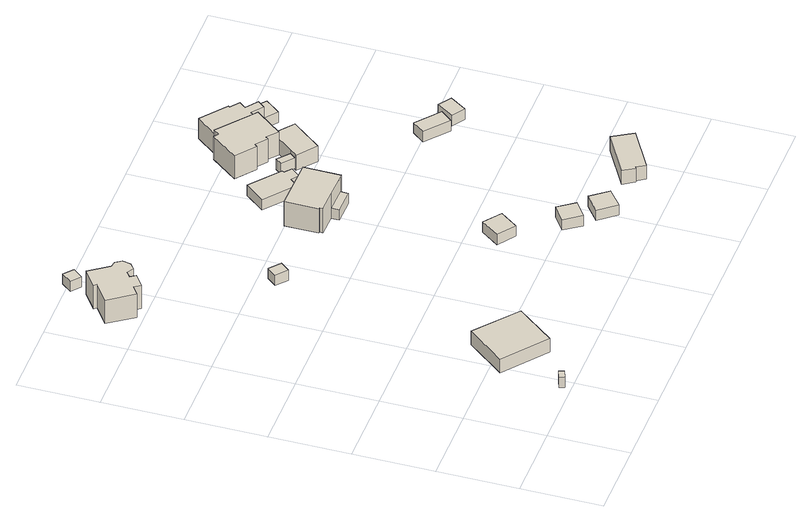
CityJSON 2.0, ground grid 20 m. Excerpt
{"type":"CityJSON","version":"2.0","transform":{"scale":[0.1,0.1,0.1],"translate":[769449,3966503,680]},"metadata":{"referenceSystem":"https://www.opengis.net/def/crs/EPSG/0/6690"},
"CityObjects":{
"building1":{"type":"Building","attributes":{"class":"3001","measuredHeight":2.6,"BuildingDetails.prefecture":"20","BuildingDetails.city":"20209","BuildingDetails.surveyYear":2018},"geometry":[{"type":"Solid","lod":"1","boundaries":[[[[0,1,2,3]],[[2,4,5,3]],[[1,6,4,2]],[[0,7,6,1]],[[3,5,7,0]],[[4,6,7,5]]]]}]},
"building2":{"type":"Building","attributes":{"class":"3001","usage":"422","measuredHeight":5.9,"BuildingDetails.prefecture":"20","BuildingDetails.city":"20209","BuildingDetails.surveyYear":2018},"geometry":[{"type":"Solid","lod":"1","boundaries":[[[[8,9,10,11]],[[10,12,13,11]],[[9,14,12,10]],[[8,15,14,9]],[[11,13,15,8]],[[12,14,15,13]]]]}]},
"building3":{"type":"Building","attributes":{"class":"3001","usage":"411","measuredHeight":7.4,"BuildingDetails.prefecture":"20","BuildingDetails.city":"20209","BuildingDetails.surveyYear":2018},"geometry":[{"type":"Solid","lod":"1","boundaries":[[[[16,17,18,19,20,21,22,23,24,25,26,27,28,29,30]],[[29,31,32,30]],[[28,33,31,29]],[[27,34,33,28]],[[26,35,34,27]],[[25,36,35,26]],[[24,37,36,25]],[[23,38,37,24]],[[22,39,38,23]],[[21,40,39,22]],[[20,41,40,21]],[[19,42,41,20]],[[18,43,42,19]],[[17,44,43,18]],[[16,45,44,17]],[[30,32,45,16]],[[31,33,34,35,36,37,38,39,40,41,42,43,44,45,32]]]]}]},
"building4":{"type":"Building","attributes":{"class":"3001","usage":"411","measuredHeight":2.8,"BuildingDetails.prefecture":"20","BuildingDetails.city":"20209","BuildingDetails.surveyYear":2018},"geometry":[{"type":"Solid","lod":"1","boundaries":[[[[46,47,48,49]],[[48,50,51,49]],[[47,52,50,48]],[[46,53,52,47]],[[49,51,53,46]],[[50,52,53,51]]]]}]},
"building5":{"type":"Building","attributes":{"class":"3001","usage":"451","measuredHeight":2,"BuildingDetails.prefecture":"20","BuildingDetails.city":"20209","BuildingDetails.surveyYear":2018},"geometry":[{"type":"Solid","lod":"1","boundaries":[[[[54,55,56,57]],[[56,58,59,57]],[[55,60,58,56]],[[54,61,60,55]],[[57,59,61,54]],[[58,60,61,59]]]]}]},
"building6":{"type":"Building","attributes":{"class":"3001","usage":"451","measuredHeight":2.7,"BuildingDetails.prefecture":"20","BuildingDetails.city":"20209","BuildingDetails.surveyYear":2018},"geometry":[{"type":"Solid","lod":"1","boundaries":[[[[62,63,64,65]],[[64,66,67,65]],[[63,68,66,64]],[[62,69,68,63]],[[65,67,69,62]],[[66,68,69,67]]]]}]},
"building7":{"type":"Building","attributes":{"class":"3001","usage":"411","measuredHeight":8.8,"BuildingDetails.prefecture":"20","BuildingDetails.city":"20209","BuildingDetails.surveyYear":2018},"geometry":[{"type":"Solid","lod":"1","boundaries":[[[[70,71,72,73,74,75,76,77]],[[76,78,79,77]],[[75,80,78,76]],[[74,81,80,75]],[[73,82,81,74]],[[72,83,82,73]],[[71,84,83,72]],[[70,85,84,71]],[[77,79,85,70]],[[78,80,81,82,83,84,85,79]]]]}]},
"building8":{"type":"Building","attributes":{"class":"3003","usage":"411","measuredHeight":4.5,"BuildingDetails.prefecture":"20","BuildingDetails.city":"20209","BuildingDetails.surveyYear":2018},"geometry":[{"type":"Solid","lod":"1","boundaries":[[[[86,87,72,71]],[[72,88,89,71]],[[87,90,88,72]],[[86,91,90,87]],[[71,89,91,86]],[[88,90,91,89]]]]}]},
"building9":{"type":"Building","attributes":{"class":"3003","usage":"422","measuredHeight":2.2,"BuildingDetails.prefecture":"20","BuildingDetails.city":"20209","BuildingDetails.surveyYear":2018},"geometry":[{"type":"Solid","lod":"1","boundaries":[[[[92,93,94,95]],[[94,96,97,95]],[[93,98,96,94]],[[92,99,98,93]],[[95,97,99,92]],[[96,98,99,97]]]]}]},
"building10":{"type":"Building","attributes":{"class":"3001","usage":"411","measuredHeight":3.1,"BuildingDetails.prefecture":"20","BuildingDetails.city":"20209","BuildingDetails.surveyYear":2018},"geometry":[{"type":"Solid","lod":"1","boundaries":[[[[100,101,102,103,104,105,106,107]],[[106,108,109,107]],[[105,110,108,106]],[[104,111,110,105]],[[103,112,111,104]],[[102,113,112,103]],[[101,114,113,102]],[[100,115,114,101]],[[107,109,115,100]],[[108,110,111,112,113,114,115,109]]]]}]},
"building11":{"type":"Building","attributes":{"class":"3003","usage":"422","measuredHeight":3.9,"BuildingDetails.prefecture":"20","BuildingDetails.city":"20209","BuildingDetails.surveyYear":2018},"geometry":[{"type":"Solid","lod":"1","boundaries":[[[[116,117,118,119]],[[118,120,121,119]],[[117,122,120,118]],[[116,123,122,117]],[[119,121,123,116]],[[120,122,123,121]]]]}]},
"building12":{"type":"Building","attributes":{"class":"3003","usage":"411","measuredHeight":2.8,"BuildingDetails.prefecture":"20","BuildingDetails.city":"20209","BuildingDetails.surveyYear":2018},"geometry":[{"type":"Solid","lod":"1","boundaries":[[[[124,125,126,127]],[[126,128,129,127]],[[125,130,128,126]],[[124,131,130,125]],[[127,129,131,124]],[[128,130,131,129]]]]}]},
"building13":{"type":"Building","attributes":{"class":"3001","usage":"411","measuredHeight":7.9,"BuildingDetails.prefecture":"20","BuildingDetails.city":"20209","BuildingDetails.surveyYear":2018},"geometry":[{"type":"Solid","lod":"1","boundaries":[[[[132,133,134,135,136,137,138,139,140,141,142]],[[141,143,144,142]],[[140,145,143,141]],[[139,146,145,140]],[[138,147,146,139]],[[137,148,147,138]],[[136,149,148,137]],[[135,150,149,136]],[[134,151,150,135]],[[133,152,151,134]],[[132,153,152,133]],[[142,144,153,132]],[[143,145,146,147,148,149,150,151,152,153,144]]]]}]},
"building14":{"type":"Building","attributes":{"class":"3001","usage":"411","measuredHeight":4.9,"BuildingDetails.prefecture":"20","BuildingDetails.city":"20209","BuildingDetails.surveyYear":2018},"geometry":[{"type":"Solid","lod":"1","boundaries":[[[[154,155,156,157,158,159]],[[158,160,161,159]],[[157,162,160,158]],[[156,163,162,157]],[[155,164,163,156]],[[154,165,164,155]],[[159,161,165,154]],[[160,162,163,164,165,161]]]]}]},
"building15":{"type":"Building","attributes":{"class":"3001","usage":"452","measuredHeight":4.6,"BuildingDetails.prefecture":"20","BuildingDetails.city":"20209","BuildingDetails.surveyYear":2018},"geometry":[{"type":"Solid","lod":"1","boundaries":[[[[166,167,168,169,170,171]],[[170,172,173,171]],[[169,174,172,170]],[[168,175,174,169]],[[167,176,175,168]],[[166,177,176,167]],[[171,173,177,166]],[[172,174,175,176,177,173]]]]}]},
"building16":{"type":"Building","attributes":{"class":"3001","usage":"411","measuredHeight":6.5,"BuildingDetails.prefecture":"20","BuildingDetails.city":"20209","BuildingDetails.surveyYear":2018},"geometry":[{"type":"Solid","lod":"1","boundaries":[[[[178,179,180,181,182,183,184,185,186,187,188]],[[187,189,190,188]],[[186,191,189,187]],[[185,192,191,186]],[[184,193,192,185]],[[183,194,193,184]],[[182,195,194,183]],[[181,196,195,182]],[[180,197,196,181]],[[179,198,197,180]],[[178,199,198,179]],[[188,190,199,178]],[[189,191,192,193,194,195,196,197,198,199,190]]]]}]},
"building17":{"type":"Building","attributes":{"class":"3003","usage":"411","measuredHeight":2.9,"BuildingDetails.prefecture":"20","BuildingDetails.city":"20209","BuildingDetails.surveyYear":2018},"geometry":[{"type":"Solid","lod":"1","boundaries":[[[[200,201,202,203]],[[202,204,205,203]],[[201,206,204,202]],[[200,207,206,201]],[[203,205,207,200]],[[204,206,207,205]]]]}]},
"building18":{"type":"Building","attributes":{"class":"3001","usage":"411","measuredHeight":2.7,"BuildingDetails.prefecture":"20","BuildingDetails.city":"20209","BuildingDetails.surveyYear":2018},"geometry":[{"type":"Solid","lod":"1","boundaries":[[[[208,209,210,211,212,213,214]],[[213,215,216,214]],[[212,217,215,213]],[[211,218,217,212]],[[210,219,218,211]],[[209,220,219,210]],[[208,221,220,209]],[[214,216,221,208]],[[215,217,218,219,220,221,216]]]]}]},
"building19":{"type":"Building","attributes":{"class":"3001","usage":"411","measuredHeight":3.1,"BuildingDetails.prefecture":"20","BuildingDetails.city":"20209","BuildingDetails.surveyYear":2018},"geometry":[{"type":"Solid","lod":"1","boundaries":[[[[222,223,224,225]],[[224,226,227,225]],[[223,228,226,224]],[[222,229,228,223]],[[225,227,229,222]],[[226,228,229,227]]]]}]}
},
"vertices":[
[141,4,35],[136,17,35],[158,25,35],[162,12,35],[158,25,65],[162,12,65],[136,17,65],[141,4,65],
[248,75,38],[142,159,38],[218,254,38],[323,169,38],[218,254,77],[323,169,77],[142,159,77],[248,75,77],
[150,1042,59],[135,1031,59],[118,1041,59],[105,1031,59],[115,1017,59],[84,995,59],[73,1011,59],[51,995,59],[7,1057,59],[55,1091,59],[50,1098,59],[94,1130,59],[129,1081,59],[144,1079,59],[155,1063,59],[144,1079,127],[155,1063,127],[129,1081,127],[94,1130,127],[50,1098,127],[55,1091,127],[7,1057,127],[51,995,127],[73,1011,127],[84,995,127],[115,1017,127],[105,1031,127],[118,1041,127],[135,1031,127],[150,1042,127],
[112,1147,62],[89,1166,62],[109,1191,62],[132,1171,62],[109,1191,92],[132,1171,92],[89,1166,92],[112,1147,92],
[290,712,54],[263,735,54],[282,758,54],[309,735,54],[282,758,84],[309,735,84],[263,735,84],[290,712,84],
[622,278,37],[579,310,37],[612,355,37],[655,323,37],[612,355,67],[655,323,67],[579,310,67],[622,278,67],
[602,688,56],[594,688,56],[530,689,56],[475,690,56],[475,699,56],[471,699,56],[472,782,56],[603,780,56],[472,782,127],[603,780,127],[471,699,127],[475,699,127],[475,690,127],[530,689,127],[594,688,127],[602,688,127],
[593,668,56],[530,669,56],[530,689,86],[594,688,86],[530,669,86],[593,668,86],
[720,149,24],[690,191,24],[730,220,24],[760,178,24],[730,220,54],[760,178,54],[690,191,54],[720,149,54],
[615,793,59],[597,807,59],[580,786,59],[506,846,59],[546,895,59],[620,835,59],[617,830,59],[634,816,59],[617,830,89],[634,816,89],[620,835,89],[546,895,89],[506,846,89],[580,786,89],[597,807,89],[615,793,89],
[783,85,23],[748,129,23],[791,162,23],[825,119,23],[791,162,53],[825,119,53],[748,129,53],[783,85,53],
[667,820,64],[638,844,64],[650,859,64],[679,835,64],[650,859,94],[679,835,94],[638,844,94],[667,820,94],
[752,936,66],[699,869,66],[672,890,66],[668,884,66],[639,906,66],[634,900,66],[586,938,66],[638,1004,66],[649,996,66],[660,1010,66],[746,941,66],[660,1010,133],[746,941,133],[649,996,133],[638,1004,133],[586,938,133],[634,900,133],[639,906,133],[668,884,133],[672,890,133],[699,869,133],[752,936,133],
[711,779,60],[664,817,60],[667,820,60],[679,835,60],[724,891,60],[771,854,60],[724,891,105],[771,854,105],[679,835,105],[667,820,105],[664,817,105],[711,779,105],
[950,75,2],[937,96,2],[933,94,2],[915,123,2],[1023,186,2],[1053,135,2],[1023,186,42],[1053,135,42],[915,123,42],[933,94,42],[937,96,42],[950,75,42],
[800,950,65],[785,932,65],[757,954,65],[746,941,65],[660,1010,65],[700,1061,65],[764,1010,65],[761,1007,65],[784,989,65],[771,973,65],[796,954,65],[771,973,123],[796,954,123],[784,989,123],[761,1007,123],[764,1010,123],[700,1061,123],[660,1010,123],[746,941,123],[757,954,123],[785,932,123],[800,950,123],
[918,530,53],[860,578,53],[884,608,53],[943,560,53],[884,608,83],[943,560,83],[860,578,83],[918,530,83],
[800,950,62],[796,954,62],[811,973,62],[845,945,62],[815,907,62],[785,931,62],[785,932,62],[785,931,92],[785,932,92],[815,907,92],[845,945,92],[811,973,92],[796,954,92],[800,950,92],
[978,516,44],[946,537,44],[974,579,44],[1006,558,44],[974,579,74],[1006,558,74],[946,537,74],[978,516,74]
]}
